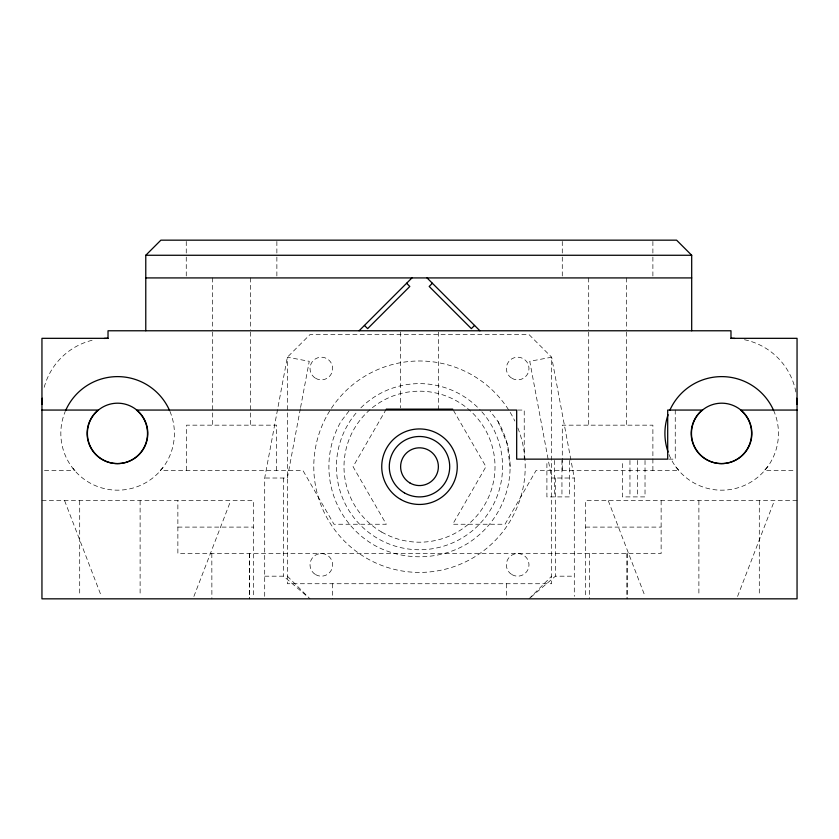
<?xml version="1.0" encoding="UTF-8"?>
<svg xmlns="http://www.w3.org/2000/svg" width="839" height="839" viewBox="0 0 839 839"><rect width="100%" height="100%" fill="white"/><g stroke="black" fill="none" stroke-linecap="round" stroke-linejoin="round"><path stroke-width="0.63" stroke-dasharray="4.2 3.15" d="M264.704 596.319L264.704 478.02L287.358 357.204L310.011 334.551L528.99 334.551L551.643 357.204L574.296 478.02L574.296 596.319M300.341 408.761L287.358 478.02L264.704 478.02M300.582 407.481L309.245 361.305L287.358 357.204L287.358 583.734L551.643 583.734L551.643 357.204L529.755 361.305L551.643 478.02L574.296 478.02M193.903 596.414L230.725 500.673M737.575 596.414L774.397 500.673M386.276 409.149L353.051 466.694L386.276 524.239L333.964 524.239L302.921 470.469L160.218 470.469L163.542 466.767M348.93 411.089L341.033 421.388A90.612 90.612 0 0 0 374.194 545.161C402.091 560.651 436.909 560.651 464.806 545.161A90.612 90.612 0 0 0 497.967 421.388L490.07 411.089M767.622 466.767L764.298 470.469L794.428 470.469M528.99 598.836L551.643 576.183M530.951 597.158L555.418 576.183L574.296 576.183M517.757 410.061L524.228 410.061L524.228 459.143M668.735 459.143L675.248 459.143L675.248 410.061M44.488 470.469L75.007 470.469L71.672 466.767M41.95 500.673L253.378 500.673L253.378 596.246M797.05 500.673L585.622 500.673L585.622 596.246M177.868 527.102L253.378 527.102M585.622 527.102L661.132 527.102M264.704 576.183L283.582 576.183L308.049 597.158M287.358 576.183L310.011 598.836M675.752 466.767L679.087 470.469L536.079 470.469L505.036 524.239L452.724 524.239L485.949 466.694L452.724 409.149M497.967 421.388L507.029 443.244L510.112 466.694M608.275 500.673L645.097 596.414M64.603 500.673L101.425 596.414M759.295 500.673L759.295 596.214M698.887 500.673L698.887 596.214M661.132 500.673L661.132 553.53L177.868 553.53L177.868 500.673M652.889 241.464L652.889 255.79M652.889 257.091L652.889 277.919M652.889 470.469L652.889 425.163L562.287 425.163L562.287 470.469M645.023 460.443L645.023 496.898L622.402 496.898L622.402 460.443M637.472 460.443L637.472 496.898M629.953 460.443L629.953 496.898M627.09 553.53L627.09 598.836M627.037 553.53L627.037 598.836M626.46 277.919L626.46 329.486M626.46 332.087L626.46 425.163M589.46 553.53L589.398 598.836M588.705 277.919L588.705 329.486M588.705 332.087L588.705 425.163M569.524 460.443L569.524 496.898L546.902 496.898L546.902 460.443M562.277 241.464L562.277 255.79M562.277 257.091L562.277 277.919M561.952 460.443L561.952 496.898M555.418 478.02L555.418 576.183M554.432 460.443L554.432 496.898M506.337 583.734L506.337 598.836M438.378 332.087L438.378 409.149M400.623 332.087L400.623 407.838M332.663 583.734L332.663 598.836M283.582 478.02L283.582 576.183M276.87 241.464L276.87 255.79M276.87 257.091L276.87 277.919M276.618 470.469L276.618 425.163L186.51 425.163L186.51 470.469M250.442 277.919L250.442 329.486M250.431 332.087L250.431 425.163M249.571 553.53L249.571 598.836M249.508 553.53L249.508 598.836M212.687 277.919L212.687 329.486M212.697 332.087L212.697 425.163M211.827 553.53L211.889 598.836M186.258 241.464L186.258 255.79M186.258 257.091L186.258 277.919M140.113 500.673L140.113 596.214M79.705 500.673L79.705 596.214M517.873 427.995A105.714 105.714 0 0 1 406.328 571.59A105.714 105.714 0 0 1 333.744 404.88A105.714 105.714 0 0 1 514.842 421.042M481.848 411.813A83.061 83.061 0 0 1 476.898 526.735A83.061 83.061 0 0 1 361.861 526.504A83.061 83.061 0 0 1 357.372 411.561M360.896 407.827A83.061 83.061 0 0 1 480.139 409.935M169.95 411.383A56.779 56.779 0 0 1 117.607 490.175A56.779 56.779 0 0 1 65.274 411.383M773.558 410.302A56.779 56.779 0 0 1 743.7 485.739A56.779 56.779 0 0 1 668.903 454.308M44.205 387.293A66.071 66.071 0 0 1 94.524 339.722M744.476 339.722A66.071 66.071 0 0 1 795.896 392.117M512 574.663A11.327 11.327 0 0 0 528.99 564.857A11.327 11.327 0 0 0 512 555.051A11.327 11.327 0 0 0 512 574.663M512 378.337A11.327 11.327 0 0 0 528.99 368.531A11.327 11.327 0 0 0 512 358.725A11.327 11.327 0 0 0 512 378.337M315.674 378.337A11.327 11.327 0 0 0 332.663 368.531A11.327 11.327 0 0 0 315.674 358.725A11.327 11.327 0 0 0 315.674 378.337M315.674 574.663A11.327 11.327 0 0 0 332.663 564.857A11.327 11.327 0 0 0 315.674 555.051A11.327 11.327 0 0 0 315.674 574.663M381.745 532.083A75.51 75.51 0 0 0 495.01 466.694A75.51 75.51 0 0 0 381.745 401.304A75.51 75.51 0 0 0 381.745 532.083"/><path stroke-width="1.26" d="M145.776 330.776L145.776 255.266L160.878 240.164L676.591 240.164L691.693 255.266L691.693 330.776M359.092 330.776L411.949 277.919M432.389 283.257L429.19 286.466L471.361 328.636L474.57 325.438M145.776 255.266L691.693 255.266M145.776 277.919L691.693 277.919M108.021 338.327L41.95 338.327L41.95 598.836L797.05 598.836L797.05 338.327L730.979 338.327L730.979 330.776L108.021 330.776L108.021 338.327A66.071 66.071 0 0 0 104.319 338.432M386.276 409.149L452.724 409.149M41.95 410.061L98.436 410.061L96.107 411.886A30.204 30.204 0 0 0 96.548 455.336A30.204 30.204 0 0 0 139.956 453.375A30.204 30.204 0 0 0 136.484 410.061L516.677 410.061L516.677 459.143L667.697 459.143L667.697 410.061L702.516 410.061L700.187 411.886A30.204 30.204 0 0 0 700.628 455.336A30.204 30.204 0 0 0 744.036 453.375A30.204 30.204 0 0 0 740.564 410.061L797.05 410.061M427.051 277.919L479.908 330.776M406.611 283.257L409.81 286.466L367.639 328.636L364.43 325.438M65.736 410.302A56.779 56.779 0 0 1 169.478 410.302M41.95 404.398A66.071 66.071 0 0 1 42.244 398.231M668.075 452.074A56.779 56.779 0 0 1 668.075 414.718M669.816 410.302A56.779 56.779 0 0 1 773.558 410.302M730.979 338.327A66.071 66.071 0 0 1 734.681 338.432M796.756 398.231A66.071 66.071 0 0 1 797.05 404.398M705.421 458.849A30.204 30.204 0 0 0 751.859 434.759A30.204 30.204 0 0 0 707.78 406.579A30.204 30.204 0 0 0 705.421 458.849M101.341 458.849A30.204 30.204 0 0 0 147.779 434.759A30.204 30.204 0 0 0 103.7 406.579A30.204 30.204 0 0 0 101.341 458.849M400.623 499.394A37.755 37.755 0 0 0 457.255 466.694A37.755 37.755 0 0 0 400.623 433.994A37.755 37.755 0 0 0 400.623 499.394M410.061 483.044A18.878 18.878 0 0 0 438.378 466.694A18.878 18.878 0 0 0 410.061 450.344A18.878 18.878 0 0 0 410.061 483.044M404.398 492.85A30.204 30.204 0 0 0 449.704 466.694A30.204 30.204 0 0 0 404.398 440.538A30.204 30.204 0 0 0 404.398 492.85"/></g></svg>
